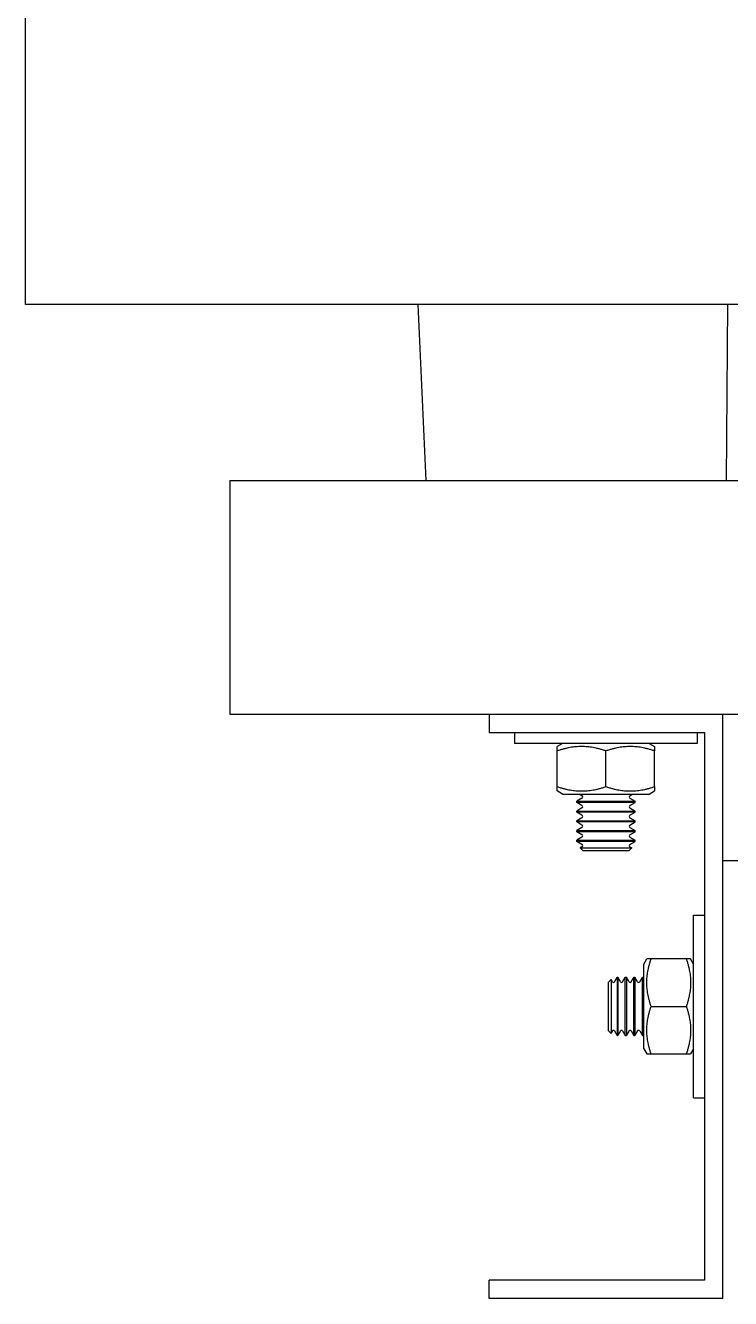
# Model space of a CAD drawing. Header units: millimetres. Extents: x -23083795 to 376618, y 113268 to 3804440.
# Drawn here: x 224769.8 to 224962.9, y 122192.3 to 122540.9 of the extents above; entities that cross this region are included whole.
import ezdxf

# ---------------------------------------------------------------- set-up
doc = ezdxf.new("R2010")
doc.units = ezdxf.units.MM
doc.header["$LTSCALE"] = 6
doc.layers.add('Duongcoban', color=4, linetype='Continuous', lineweight=30)

msp = doc.modelspace()

# ---------------------------------------------------------------- linework, layer by layer
at = {"color": 7}
for p, q in [((224769.79662, 122464.53397, -1.36858), (224769.79662, 123318.53805, -1.36858)), ((225681.76429, 122464.53397, -1.36858), (224769.79662, 122464.53397, -1.36858))]:
    msp.add_line(p, q, dxfattribs=at)
msp.add_line((224962.05317, 122464.53397, -1.36858), (224961.73157, 122416.29449, -1.36858))
at = {"color": 2, "lineweight": -3, "ltscale": 30, "extrusion": (0, 1, -2.22045e-16)}
for p, q in [((224825.78045, 122416.29449, -1.36858), (225625.78045, 122416.29449, -1.36858)), ((224825.78045, 122416.29449, -1.36858), (224825.78045, 122352.29449, -1.36858)), ((224825.78045, 122352.29449, -1.36858), (225625.78045, 122352.29449, -1.36858)), ((224903.77157, 122347.29449, -1.36858), (224903.77157, 122344.29449, -1.36858)), ((224953.77157, 122347.29449, -1.36858), (224953.77157, 122344.29449, -1.36858)), ((224953.77157, 122344.29449, -1.36858), (224903.77157, 122344.29449, -1.36858)), ((224916.9049, 122344.29449, -1.36858), (224915.43478, 122343.44571, -1.36858)), ((224915.43478, 122332.46779, -1.36858), (224915.43478, 122342.25451, -1.36858)), ((224928.77157, 122332.46779, -1.36858), (224928.77157, 122342.25451, -1.36858)), ((224940.63824, 122344.29449, -1.36858), (224942.10836, 122343.44571, -1.36858)), ((224942.10836, 122332.46779, -1.36858), (224942.10836, 122342.25451, -1.36858)), ((224916.9049, 122330.42782, -1.36858), (224915.43478, 122331.2766, -1.36858)), ((224916.9049, 122330.42782, -1.36858), (224940.63824, 122330.42782, -1.36858)), ((224922.21495, 122329.29449, -1.36858), (224920.77157, 122328.46115, -1.36858)), ((224920.77157, 122328.46115, -1.36858), (224936.77157, 122328.46115, -1.36858)), ((224920.77157, 122328.12782, -1.36858), (224920.77157, 122328.46115, -1.36858)), ((224936.77157, 122328.12782, -1.36858), (224920.77157, 122328.12782, -1.36858)), ((224922.21495, 122327.29449, -1.36858), (224920.77157, 122328.12782, -1.36858)), ((224922.21495, 122329.96115, -1.36858), (224921.40666, 122330.42782, -1.36858)), ((224935.3282, 122329.96115, -1.36858), (224936.13649, 122330.42782, -1.36858)), ((224935.3282, 122329.29449, -1.36858), (224936.77157, 122328.46115, -1.36858)), ((224935.3282, 122327.29449, -1.36858), (224936.77157, 122328.12782, -1.36858)), ((224936.77157, 122328.12782, -1.36858), (224936.77157, 122328.46115, -1.36858)), ((224940.63824, 122330.42782, -1.36858), (224942.10836, 122331.2766, -1.36858)), ((224922.21495, 122326.62782, -1.36858), (224920.77157, 122325.79449, -1.36858)), ((224920.77157, 122325.79449, -1.36858), (224936.77157, 122325.79449, -1.36858)), ((224920.77157, 122325.46115, -1.36858), (224920.77157, 122325.79449, -1.36858)), ((224936.77157, 122325.46115, -1.36858), (224920.77157, 122325.46115, -1.36858)), ((224922.21495, 122324.62782, -1.36858), (224920.77157, 122325.46115, -1.36858)), ((224935.3282, 122326.62782, -1.36858), (224936.77157, 122325.79449, -1.36858)), ((224935.3282, 122324.62782, -1.36858), (224936.77157, 122325.46115, -1.36858)), ((224936.77157, 122325.46115, -1.36858), (224936.77157, 122325.79449, -1.36858)), ((224922.21495, 122323.96115, -1.36858), (224920.77157, 122323.12782, -1.36858)), ((224920.77157, 122323.12782, -1.36858), (224936.77157, 122323.12782, -1.36858)), ((224920.77157, 122322.79449, -1.36858), (224920.77157, 122323.12782, -1.36858)), ((224936.77157, 122322.79449, -1.36858), (224920.77157, 122322.79449, -1.36858)), ((224922.21495, 122321.96115, -1.36858), (224920.77157, 122322.79449, -1.36858)), ((224922.21495, 122321.29449, -1.36858), (224920.77157, 122320.46115, -1.36858)), ((224935.3282, 122323.96115, -1.36858), (224936.77157, 122323.12782, -1.36858)), ((224935.3282, 122321.96115, -1.36858), (224936.77157, 122322.79449, -1.36858)), ((224935.3282, 122321.29449, -1.36858), (224936.77157, 122320.46115, -1.36858)), ((224936.77157, 122322.79449, -1.36858), (224936.77157, 122323.12782, -1.36858)), ((224920.77157, 122320.46115, -1.36858), (224936.77157, 122320.46115, -1.36858)), ((224920.77157, 122320.12782, -1.36858), (224920.77157, 122320.46115, -1.36858)), ((224936.77157, 122320.12782, -1.36858), (224920.77157, 122320.12782, -1.36858)), ((224922.21495, 122319.29449, -1.36858), (224920.77157, 122320.12782, -1.36858)), ((224922.21495, 122318.62782, -1.36858), (224920.77157, 122317.79449, -1.36858)), ((224920.77157, 122317.79449, -1.36858), (224936.77157, 122317.79449, -1.36858)), ((224920.77157, 122317.46115, -1.36858), (224920.77157, 122317.79449, -1.36858)), ((224936.77157, 122317.46115, -1.36858), (224920.77157, 122317.46115, -1.36858)), ((224922.21495, 122316.62782, -1.36858), (224920.77157, 122317.46115, -1.36858)), ((224935.3282, 122319.29449, -1.36858), (224936.77157, 122320.12782, -1.36858)), ((224935.3282, 122318.62782, -1.36858), (224936.77157, 122317.79449, -1.36858)), ((224935.3282, 122316.62782, -1.36858), (224936.77157, 122317.46115, -1.36858)), ((224936.77157, 122320.12782, -1.36858), (224936.77157, 122320.46115, -1.36858)), ((224936.77157, 122317.46115, -1.36858), (224936.77157, 122317.79449, -1.36858)), ((224922.21495, 122315.96115, -1.36858), (224921.70301, 122315.66558, -1.36858)), ((224921.70301, 122315.66558, -1.36858), (224935.84014, 122315.66558, -1.36858)), ((224922.40744, 122314.96115, -1.36858), (224921.70301, 122315.66558, -1.36858)), ((224922.40744, 122314.96115, -1.36858), (224935.1357, 122314.96115, -1.36858)), ((224935.1357, 122314.96115, -1.36858), (224935.84014, 122315.66558, -1.36858)), ((224935.3282, 122315.96115, -1.36858), (224935.84014, 122315.66558, -1.36858)), ((224965.77157, 122312.12253, -1.36858), (224960.77157, 122312.12253, -1.36858)), ((224952.77157, 122247.29449, -1.36858), (224952.77157, 122297.29449, -1.36858)), ((224952.77157, 122297.29449, -1.36858), (224955.77157, 122297.29449, -1.36858)), ((224939.17157, 122283.89449, -1.36858), (224939.98181, 122285.29786, -1.36858)), ((224939.17157, 122260.69449, -1.36858), (224939.17157, 122283.89449, -1.36858)), ((224950.79992, 122285.29786, -1.36858), (224941.14322, 122285.29786, -1.36858)), ((224952.77157, 122283.89449, -1.36858), (224951.96133, 122285.29786, -1.36858)), ((224952.77157, 122284.29449, -1.36858), (224952.54063, 122284.29449, -1.36858)), ((224929.37157, 122278.8631, -1.36858), (224930.19927, 122279.6908, -1.36858)), ((224930.19927, 122279.6908, -1.36858), (224930.19927, 122264.89817, -1.36858)), ((224930.5799, 122279.03153, -1.36858), (224930.19927, 122279.6908, -1.36858)), ((224931.16324, 122279.03153, -1.36858), (224931.8924, 122280.29449, -1.36858)), ((224931.8924, 122280.29449, -1.36858), (224931.8924, 122264.29449, -1.36858)), ((224931.8924, 122280.29449, -1.36858), (224932.03824, 122280.29449, -1.36858)), ((224932.03824, 122280.29449, -1.36858), (224932.03824, 122264.29449, -1.36858)), ((224932.7674, 122279.03153, -1.36858), (224932.03824, 122280.29449, -1.36858)), ((224933.35074, 122279.03153, -1.36858), (224934.0799, 122280.29449, -1.36858)), ((224934.0799, 122264.29449, -1.36858), (224934.0799, 122280.29449, -1.36858)), ((224934.0799, 122280.29449, -1.36858), (224934.37157, 122280.29449, -1.36858)), ((224934.37157, 122280.29449, -1.36858), (224934.37157, 122264.29449, -1.36858)), ((224935.10074, 122279.03153, -1.36858), (224934.37157, 122280.29449, -1.36858)), ((224935.68407, 122279.03153, -1.36858), (224936.41324, 122280.29449, -1.36858)), ((224936.41324, 122264.29449, -1.36858), (224936.41324, 122280.29449, -1.36858)), ((224936.41324, 122280.29449, -1.36858), (224936.7049, 122280.29449, -1.36858)), ((224936.7049, 122280.29449, -1.36858), (224936.7049, 122264.29449, -1.36858)), ((224937.43407, 122279.03153, -1.36858), (224936.7049, 122280.29449, -1.36858)), ((224938.0174, 122279.03153, -1.36858), (224938.74657, 122280.29449, -1.36858)), ((224938.74657, 122264.29449, -1.36858), (224938.74657, 122280.29449, -1.36858)), ((224938.74657, 122280.29449, -1.36858), (224939.03824, 122280.29449, -1.36858)), ((224939.03824, 122280.29449, -1.36858), (224939.03824, 122264.29449, -1.36858)), ((224939.17157, 122280.06354, -1.36858), (224939.03824, 122280.29449, -1.36858)), ((224929.37157, 122278.8631, -1.36858), (224929.37157, 122265.72587, -1.36858)), ((224941.14322, 122272.29449, -1.36858), (224950.79992, 122272.29449, -1.36858)), ((224929.37157, 122265.72587, -1.36858), (224930.19927, 122264.89817, -1.36858)), ((224930.5799, 122265.55744, -1.36858), (224930.19927, 122264.89817, -1.36858)), ((224931.16324, 122265.55744, -1.36858), (224931.8924, 122264.29449, -1.36858)), ((224932.7674, 122265.55744, -1.36858), (224932.03824, 122264.29449, -1.36858)), ((224933.35074, 122265.55744, -1.36858), (224934.0799, 122264.29449, -1.36858)), ((224935.10074, 122265.55744, -1.36858), (224934.37157, 122264.29449, -1.36858)), ((224935.68407, 122265.55744, -1.36858), (224936.41324, 122264.29449, -1.36858)), ((224937.43407, 122265.55744, -1.36858), (224936.7049, 122264.29449, -1.36858)), ((224938.0174, 122265.55744, -1.36858), (224938.74657, 122264.29449, -1.36858)), ((224931.8924, 122264.29449, -1.36858), (224932.03824, 122264.29449, -1.36858)), ((224934.0799, 122264.29449, -1.36858), (224934.37157, 122264.29449, -1.36858)), ((224936.41324, 122264.29449, -1.36858), (224936.7049, 122264.29449, -1.36858)), ((224938.74657, 122264.29449, -1.36858), (224939.03824, 122264.29449, -1.36858)), ((224939.17157, 122264.52543, -1.36858), (224939.03824, 122264.29449, -1.36858)), ((224939.17157, 122260.69449, -1.36858), (224939.98181, 122259.29111, -1.36858)), ((224941.14322, 122259.29111, -1.36858), (224950.79992, 122259.29111, -1.36858)), ((224952.77157, 122260.69449, -1.36858), (224951.96133, 122259.29111, -1.36858)), ((224952.54063, 122260.29449, -1.36858), (224952.77157, 122260.29449, -1.36858)), ((224952.77157, 122247.29449, -1.36858), (224955.77157, 122247.29449, -1.36858))]:
    msp.add_line(p, q, dxfattribs=at)
at = {"color": 4, "lineweight": -3, "ltscale": 30, "extrusion": (0, 1, -2.22045e-16)}
for p, q in [((224896.77157, 122352.29449, -1.36858), (224896.77157, 122347.29449, -1.36858)), ((224960.77157, 122192.29449, -1.36858), (224960.77157, 122352.29449, -1.36858)), ((224896.77157, 122347.29449, -1.36858), (224955.77157, 122347.29449, -1.36858)), ((224955.77157, 122347.29449, -1.36858), (224955.77157, 122197.29449, -1.36858)), ((224896.77157, 122192.29449, -1.36858), (224896.77157, 122197.29449, -1.36858)), ((224955.77157, 122197.29449, -1.36858), (224896.77157, 122197.29449, -1.36858)), ((224960.77157, 122192.29449, -1.36858), (224896.77157, 122192.29449, -1.36858))]:
    msp.add_line(p, q, dxfattribs=at)
at = {"color": 2, "lineweight": -3, "ltscale": 30}
for centre, radius, start, end in [((224922.0225, 122329.62782, -1.36858), 0.3849, 300, 60), ((224935.52065, 122329.62782, -1.36858), 0.3849, 120, 240), ((224922.0225, 122326.96115, -1.36858), 0.3849, 300, 60), ((224922.0225, 122324.29449, -1.36858), 0.3849, 300, 60), ((224935.52065, 122326.96115, -1.36858), 0.3849, 120, 240), ((224935.52065, 122324.29449, -1.36858), 0.3849, 120, 240), ((224922.0225, 122321.62782, -1.36858), 0.3849, 300, 60), ((224935.52065, 122321.62782, -1.36858), 0.3849, 120, 240), ((224922.0225, 122318.96115, -1.36858), 0.3849, 300, 60), ((224935.52065, 122318.96115, -1.36858), 0.3849, 120, 240), ((224922.0225, 122316.29449, -1.36858), 0.3849, 300, 60), ((224935.52065, 122316.29449, -1.36858), 0.3849, 120, 240), ((224930.87157, 122279.19993, -1.36858), 0.33679, 210, 330), ((224933.05907, 122279.19993, -1.36858), 0.33679, 210, 330), ((224935.3924, 122279.19993, -1.36858), 0.33679, 210, 330), ((224937.72574, 122279.19993, -1.36858), 0.33679, 210, 330), ((224930.87157, 122265.38904, -1.36858), 0.33679, 30, 150), ((224933.05907, 122265.38904, -1.36858), 0.33679, 30, 150), ((224935.3924, 122265.38904, -1.36858), 0.33679, 30, 150), ((224937.72574, 122265.38904, -1.36858), 0.33679, 30, 150)]:
    msp.add_arc(centre, radius, start, end, dxfattribs=at)
for points, weights in [([(224915.43478, 122342.25451, -1.36858), (224915.43478, 122343.44571, -1.36858), (224915.43478, 122343.44571, -1.36858)], [1, 1.07735026919, 1.07735026919]), ([(224928.77157, 122342.25451, -1.36858), (224922.10318, 122344.47731, -1.36858), (224915.43478, 122342.25451, -1.36858)], [1, 1.15470053838, 1]), ([(224942.10836, 122342.25451, -1.36858), (224935.43997, 122344.47731, -1.36858), (224928.77157, 122342.25451, -1.36858)], [1, 1.15470053838, 1]), ([(224942.10836, 122343.44571, -1.36858), (224942.10836, 122343.44571, -1.36858), (224942.10836, 122342.25451, -1.36858)], [1.07735026919, 1.07735026919, 1]), ([(224915.43478, 122332.46779, -1.36858), (224922.10318, 122330.24499, -1.36858), (224928.77157, 122332.46779, -1.36858)], [1, 1.15470053838, 1]), ([(224915.43478, 122331.2766, -1.36858), (224915.43478, 122331.2766, -1.36858), (224915.43478, 122332.46779, -1.36858)], [1.07735026919, 1.07735026919, 1]), ([(224928.77157, 122332.46779, -1.36858), (224935.43997, 122330.24499, -1.36858), (224942.10836, 122332.46779, -1.36858)], [1, 1.15470053838, 1]), ([(224942.10836, 122332.46779, -1.36858), (224942.10836, 122331.2766, -1.36858), (224942.10836, 122331.2766, -1.36858)], [1, 1.07735026919, 1.07735026919]), ([(224941.14322, 122285.29786, -1.36858), (224939.98181, 122285.29786, -1.36858), (224939.98181, 122285.29786, -1.36858)], [1, 1.07735026919, 1.07735026919]), ([(224941.14322, 122272.29449, -1.36858), (224938.97599, 122278.79617, -1.36858), (224941.14322, 122285.29786, -1.36858)], [1, 1.15470053838, 1]), ([(224951.96133, 122285.29786, -1.36858), (224951.96133, 122285.29786, -1.36858), (224950.79992, 122285.29786, -1.36858)], [1.07735026919, 1.07735026919, 1]), ([(224950.79992, 122285.29786, -1.36858), (224952.96715, 122278.79617, -1.36858), (224950.79992, 122272.29449, -1.36858)], [1, 1.15470053838, 1]), ([(224941.14322, 122259.29111, -1.36858), (224938.97599, 122265.7928, -1.36858), (224941.14322, 122272.29449, -1.36858)], [1, 1.15470053838, 1]), ([(224950.79992, 122272.29449, -1.36858), (224952.96715, 122265.7928, -1.36858), (224950.79992, 122259.29111, -1.36858)], [1, 1.15470053838, 1]), ([(224939.98181, 122259.29111, -1.36858), (224939.98181, 122259.29111, -1.36858), (224941.14322, 122259.29111, -1.36858)], [1.07735026919, 1.07735026919, 1]), ([(224950.79992, 122259.29111, -1.36858), (224951.96133, 122259.29111, -1.36858), (224951.96133, 122259.29111, -1.36858)], [1, 1.07735026919, 1.07735026919])]:
    msp.add_rational_spline(points, weights, degree=2, dxfattribs=at)
at = {"layer": 'Duongcoban'}
msp.add_line((224879.50946, 122416.29449, -1.36858), (224877.35638, 122464.53397, -1.36858), dxfattribs=at)
for points, weights in [([(224915.43478, 122342.25451), (224915.43478, 122343.44571), (224915.43478, 122343.44571)], [1, 1.07735026919, 1.07735026919]), ([(224915.43478, 122342.25451), (224915.43478, 122343.44571), (224915.43478, 122343.44571)], [1, 1.07735026919, 1.07735026919]), ([(224915.43478, 122342.25451), (224915.43478, 122343.44571), (224915.43478, 122343.44571)], [1, 1.07735026919, 1.07735026919]), ([(224915.43478, 122342.25451), (224915.43478, 122343.44571), (224915.43478, 122343.44571)], [1, 1.07735026919, 1.07735026919]), ([(224915.43478, 122342.25451), (224915.43478, 122343.44571), (224915.43478, 122343.44571)], [1, 1.07735026919, 1.07735026919]), ([(224915.43478, 122342.25451), (224915.43478, 122343.44571), (224915.43478, 122343.44571)], [1, 1.07735026919, 1.07735026919]), ([(224915.43478, 122342.25451), (224915.43478, 122343.44571), (224915.43478, 122343.44571)], [1, 1.07735026919, 1.07735026919]), ([(224915.43478, 122342.25451), (224915.43478, 122343.44571), (224915.43478, 122343.44571)], [1, 1.07735026919, 1.07735026919]), ([(224915.43478, 122342.25451), (224915.43478, 122343.44571), (224915.43478, 122343.44571)], [1, 1.07735026919, 1.07735026919]), ([(224942.10836, 122343.44571), (224942.10836, 122343.44571), (224942.10836, 122342.25451)], [1.07735026919, 1.07735026919, 1]), ([(224942.10836, 122343.44571), (224942.10836, 122343.44571), (224942.10836, 122342.25451)], [1.07735026919, 1.07735026919, 1]), ([(224942.10836, 122343.44571), (224942.10836, 122343.44571), (224942.10836, 122342.25451)], [1.07735026919, 1.07735026919, 1]), ([(224942.10836, 122343.44571), (224942.10836, 122343.44571), (224942.10836, 122342.25451)], [1.07735026919, 1.07735026919, 1]), ([(224942.10836, 122343.44571), (224942.10836, 122343.44571), (224942.10836, 122342.25451)], [1.07735026919, 1.07735026919, 1]), ([(224942.10836, 122343.44571), (224942.10836, 122343.44571), (224942.10836, 122342.25451)], [1.07735026919, 1.07735026919, 1]), ([(224942.10836, 122343.44571), (224942.10836, 122343.44571), (224942.10836, 122342.25451)], [1.07735026919, 1.07735026919, 1]), ([(224942.10836, 122343.44571), (224942.10836, 122343.44571), (224942.10836, 122342.25451)], [1.07735026919, 1.07735026919, 1]), ([(224915.43478, 122331.2766), (224915.43478, 122331.2766), (224915.43478, 122332.46779)], [1.07735026919, 1.07735026919, 1]), ([(224915.43478, 122331.2766), (224915.43478, 122331.2766), (224915.43478, 122332.46779)], [1.07735026919, 1.07735026919, 1]), ([(224915.43478, 122331.2766), (224915.43478, 122331.2766), (224915.43478, 122332.46779)], [1.07735026919, 1.07735026919, 1]), ([(224915.43478, 122331.2766), (224915.43478, 122331.2766), (224915.43478, 122332.46779)], [1.07735026919, 1.07735026919, 1]), ([(224915.43478, 122331.2766), (224915.43478, 122331.2766), (224915.43478, 122332.46779)], [1.07735026919, 1.07735026919, 1]), ([(224915.43478, 122331.2766), (224915.43478, 122331.2766), (224915.43478, 122332.46779)], [1.07735026919, 1.07735026919, 1]), ([(224915.43478, 122331.2766), (224915.43478, 122331.2766), (224915.43478, 122332.46779)], [1.07735026919, 1.07735026919, 1]), ([(224915.43478, 122331.2766), (224915.43478, 122331.2766), (224915.43478, 122332.46779)], [1.07735026919, 1.07735026919, 1]), ([(224915.43478, 122331.2766), (224915.43478, 122331.2766), (224915.43478, 122332.46779)], [1.07735026919, 1.07735026919, 1]), ([(224942.10836, 122332.46779), (224942.10836, 122331.2766), (224942.10836, 122331.2766)], [1, 1.07735026919, 1.07735026919]), ([(224942.10836, 122332.46779), (224942.10836, 122331.2766), (224942.10836, 122331.2766)], [1, 1.07735026919, 1.07735026919]), ([(224942.10836, 122332.46779), (224942.10836, 122331.2766), (224942.10836, 122331.2766)], [1, 1.07735026919, 1.07735026919]), ([(224942.10836, 122332.46779), (224942.10836, 122331.2766), (224942.10836, 122331.2766)], [1, 1.07735026919, 1.07735026919]), ([(224942.10836, 122332.46779), (224942.10836, 122331.2766), (224942.10836, 122331.2766)], [1, 1.07735026919, 1.07735026919]), ([(224942.10836, 122332.46779), (224942.10836, 122331.2766), (224942.10836, 122331.2766)], [1, 1.07735026919, 1.07735026919]), ([(224942.10836, 122332.46779), (224942.10836, 122331.2766), (224942.10836, 122331.2766)], [1, 1.07735026919, 1.07735026919]), ([(224942.10836, 122332.46779), (224942.10836, 122331.2766), (224942.10836, 122331.2766)], [1, 1.07735026919, 1.07735026919]), ([(224942.10836, 122332.46779), (224942.10836, 122331.2766), (224942.10836, 122331.2766)], [1, 1.07735026919, 1.07735026919])]:
    msp.add_rational_spline(points, weights, degree=2, dxfattribs=at)

doc.saveas('drawing.dxf')
